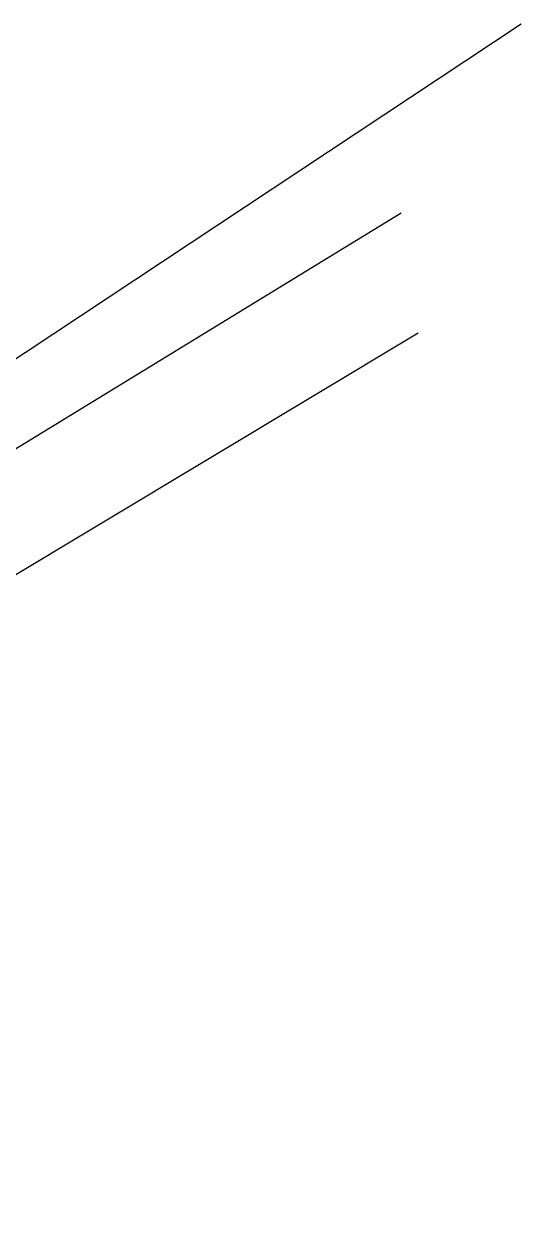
# Model space of a CAD drawing. Extents: x 59.1 to 70.8, y 600.3 to 605.1.
# Drawn here: x 68.806 to 68.835, y 600.603 to 600.672 of the extents above; entities that cross this region are included whole.
import ezdxf

# ---------------------------------------------------------------- set-up
doc = ezdxf.new("R2010")
doc.units = 0
doc.layers.add('Normals', color=1, linetype='CONTINUOUS')

msp = doc.modelspace()

# ---------------------------------------------------------------- linework, layer by layer
at = {"layer": 'Normals', "color": 1}
for p, q in [((68.752, 600.617, 442.887), (68.835, 600.672, 442.887)), ((68.752, 600.617, 442.887), (68.835, 600.672, 442.887)), ((68.743, 600.609, 442.966), (68.828, 600.661, 442.97)), ((68.743, 600.609, 442.966), (68.828, 600.661, 442.97)), ((68.744, 600.603, 442.946), (68.829, 600.654, 442.958))]:
    msp.add_line(p, q, dxfattribs=at)

doc.saveas('drawing.dxf')
